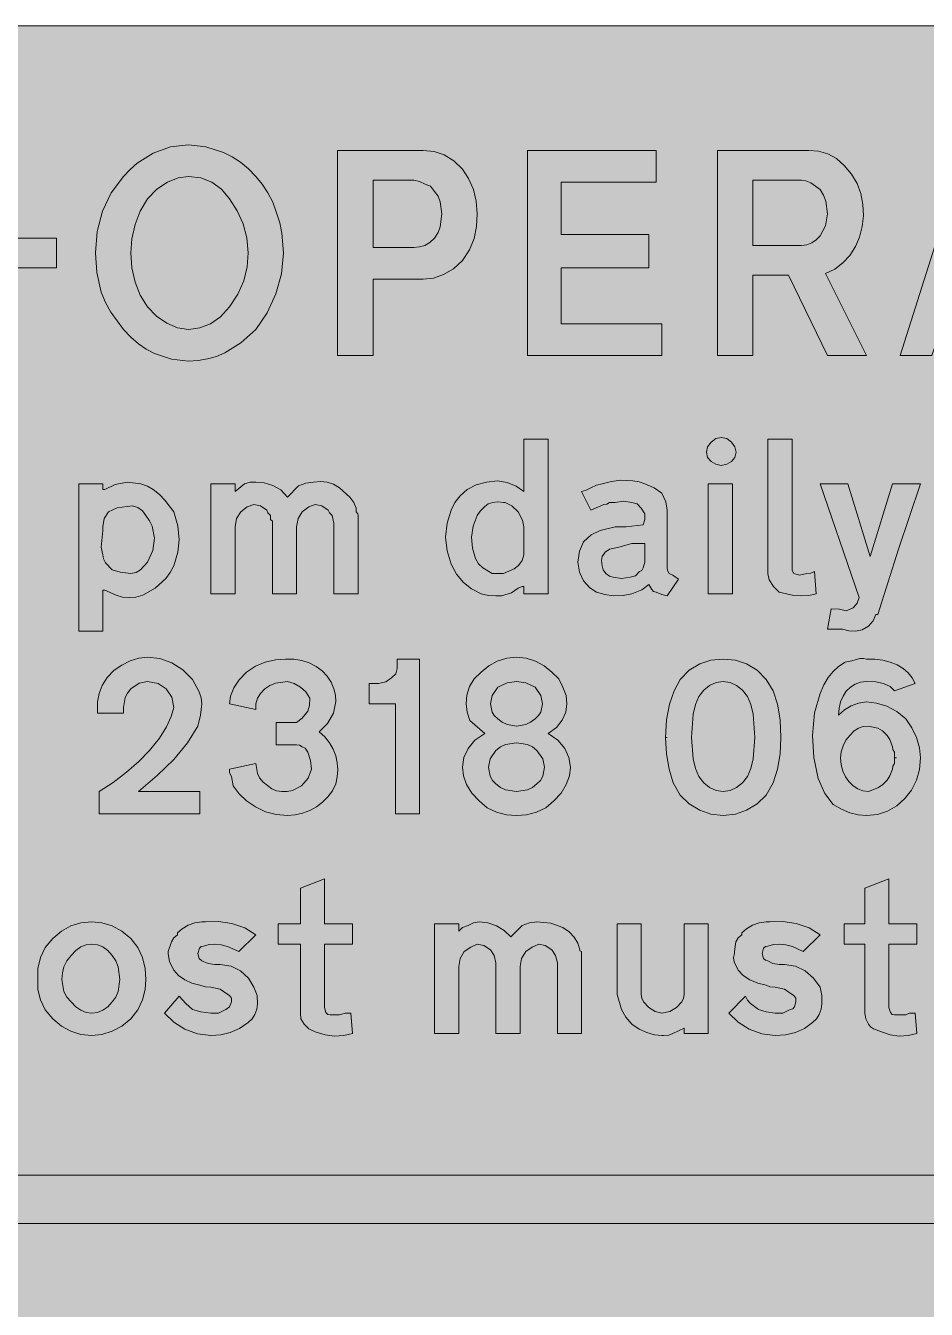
# Model space of a CAD drawing. Header units: metres. Extents: x 10 to 559, y 12 to 260.
# Drawn here: x 368.4 to 455.4, y 136.1 to 260.1 of the extents above; entities that cross this region are included whole.
import ezdxf

# ---------------------------------------------------------------- set-up
doc = ezdxf.new("R2010")
doc.units = ezdxf.units.M
for name, color, linetype, true_color in [('FILL_FIREBRICK_C36B00', 7, 'Continuous', 0xc36b00), ('FILL_WHITE_FFFFFF', 7, 'Continuous', 0xffffff), ('STROKE_WHITE_FFFFFF', 7, 'Continuous', 0xffffff)]:
    doc.layers.add(name, color=color, linetype=linetype, true_color=true_color)

msp = doc.modelspace()

# ---------------------------------------------------------------- hatches: boundary and pattern name
at = {"layer": 'FILL_FIREBRICK_C36B00', "true_color": 0xc36b00}
h = msp.add_hatch(color=7, dxfattribs=at)
h.dxf.hatch_style = 1
h.paths.add_polyline_path([(553.76, 259.97), (555.08, 259.58), (556.32, 258.96), (557.46, 258.12), (558.3, 256.98), (558.92, 255.74), (559.31, 254.42), (559.44, 253.08), (559.44, 19.26), (559.31, 17.91), (558.9, 16.56), (558.25, 15.32), (557.46, 14.22), (556.29, 13.28), (555.01, 12.6), (553.69, 12.2), (552.42, 12.06), (17.28, 12.06), (16.04, 12.2), (14.78, 12.6), (13.56, 13.28), (12.42, 14.22), (11.48, 15.36), (10.8, 16.61), (10.4, 17.92), (10.26, 19.26), (10.26, 253.08), (10.4, 254.34), (10.8, 255.6), (11.48, 256.93), (12.42, 258.12), (13.52, 259.04), (14.12, 259.36), (14.76, 259.56), (16.09, 259.97), (17.28, 260.1), (552.42, 260.1), (553.76, 259.97)])
at = {"layer": 'FILL_WHITE_FFFFFF', "true_color": 0xffffff}
h = msp.add_hatch(color=7, dxfattribs=at)
h.dxf.hatch_style = 1
h.paths.add_polyline_path([(387.49, 247.86), (388.33, 247.44), (389.13, 246.91), (389.89, 246.27), (390.6, 245.52), (391.24, 244.78), (391.79, 243.95), (392.25, 243.04), (392.58, 242.1), (392.92, 241.05), (393.14, 240.05), (393.3, 238.14), (393.11, 236.13), (392.56, 234.18), (391.71, 232.37), (390.6, 230.76), (389.18, 229.45), (387.63, 228.49), (386.8, 228.15), (385.94, 227.9), (385.05, 227.75), (384.12, 227.7), (382.48, 227.87), (380.83, 228.42), (380.03, 228.84), (379.26, 229.37), (378.52, 230.01), (377.82, 230.76), (376.6, 232.43), (376.1, 233.34), (375.66, 234.36), (375.25, 236.25), (375.12, 238.14), (375.29, 240.23), (375.79, 242.17), (376.64, 243.94), (377.82, 245.52), (378.46, 246.22), (379.16, 246.83), (380.7, 247.79), (382.38, 248.38), (384.12, 248.58), (385.79, 248.41), (387.49, 247.86)])
h.paths.add_polyline_path([(382.07, 244.98), (381.06, 244.31), (380.16, 243.36), (379.45, 242.19), (378.94, 240.89), (378.64, 239.51), (378.54, 238.14), (378.64, 236.69), (378.94, 235.33), (379.45, 234.06), (380.16, 232.92), (381.03, 232.05), (382, 231.37), (383.05, 230.92), (384.12, 230.76), (385.19, 230.9), (386.23, 231.3), (387.21, 231.98), (388.08, 232.92), (388.89, 234.17), (389.45, 235.46), (389.78, 236.79), (389.88, 238.14), (389.75, 239.59), (389.38, 240.95), (388.82, 242.22), (388.08, 243.36), (387.31, 244.31), (386.37, 244.98), (385.3, 245.39), (384.12, 245.52), (383.12, 245.39), (382.07, 244.98)], flags=16)
h = msp.add_hatch(color=7, dxfattribs=at)
h.dxf.hatch_style = 1
h.paths.add_polyline_path([(408.83, 247.61), (409.74, 247.05), (410.58, 246.24), (411.18, 245.34), (411.64, 244.28), (411.92, 243.13), (412.02, 241.92), (411.95, 240.71), (411.71, 239.54), (411.26, 238.43), (410.58, 237.42), (409.71, 236.61), (408.76, 236.05), (407.77, 235.72), (406.8, 235.62), (401.94, 235.62), (401.94, 228.24), (398.52, 228.24), (398.52, 248.04), (406.8, 248.04), (407.85, 247.94), (408.83, 247.61)])
h.paths.add_polyline_path([(405.9, 238.68), (406.44, 238.72), (406.96, 238.86), (407.44, 239.14), (407.88, 239.58), (408.22, 240.12), (408.44, 240.68), (408.6, 241.92), (408.44, 243.07), (408.22, 243.62), (407.88, 244.08), (407.5, 244.58), (406.98, 244.8), (406.44, 245.05), (405.9, 245.16), (401.94, 245.16), (401.94, 238.68), (405.9, 238.68)], flags=16)
h = msp.add_hatch(color=7, dxfattribs=at)
h.dxf.hatch_style = 1
h.paths.add_polyline_path([(416.88, 248.04), (429.3, 248.04), (429.3, 244.98), (420.12, 244.98), (420.12, 239.94), (428.58, 239.94), (428.58, 236.7), (420.12, 236.7), (420.12, 231.3), (429.84, 231.3), (429.84, 228.24), (416.88, 228.24), (416.88, 248.04)])
h = msp.add_hatch(color=7, dxfattribs=at)
h.dxf.hatch_style = 1
h.paths.add_polyline_path([(444.06, 248.04), (445, 247.97), (445.9, 247.73), (446.74, 247.28), (447.48, 246.6), (448.19, 245.76), (448.72, 244.85), (449.07, 243.87), (449.28, 242.82), (449.33, 241.74), (449.22, 240.69), (448.96, 239.68), (448.56, 238.75), (448.02, 237.9), (447.36, 237.18), (446.57, 236.59), (445.68, 236.16), (449.64, 228.24), (445.86, 228.24), (442.08, 235.98), (438.66, 235.98), (438.66, 228.24), (435.24, 228.24), (435.24, 248.04), (444.06, 248.04)])
h.paths.add_polyline_path([(443.86, 238.93), (444.34, 239.11), (444.77, 239.4), (445.14, 239.78), (445.67, 240.76), (445.86, 241.92), (445.7, 243.16), (445.48, 243.72), (445.14, 244.26), (444.24, 244.91), (443.77, 245.1), (443.34, 245.16), (438.66, 245.16), (438.66, 238.86), (443.34, 238.86), (443.86, 238.93)], flags=16)
h = msp.add_hatch(color=7, dxfattribs=at)
h.dxf.hatch_style = 1
h.paths.add_polyline_path([(469.98, 228.24), (466.74, 228.24), (465.66, 231.84), (457.2, 231.84), (455.94, 228.24), (452.88, 228.24), (459.18, 248.04), (463.5, 248.04), (469.98, 228.24)])
h.paths.add_polyline_path([(458.1, 234.54), (464.58, 234.54), (461.34, 244.62), (458.1, 234.54)], flags=16)
h = msp.add_hatch(color=7, dxfattribs=at)
h.dxf.hatch_style = 1
h.paths.add_polyline_path([(371.34, 239.58), (371.34, 236.7), (365.04, 236.7), (365.04, 239.58), (371.34, 239.58)])
h = msp.add_hatch(color=7, dxfattribs=at)
h.dxf.hatch_style = 1
h.paths.add_polyline_path([(414.36, 205.02), (413.82, 205.02), (413.1, 205.04), (412.38, 205.2), (411.47, 205.68), (410.67, 206.3), (410, 207.1), (409.5, 208.08), (409.1, 209.35), (408.96, 210.69), (409.1, 212.03), (409.5, 213.3), (409.86, 214.02), (410.36, 214.68), (411.05, 215.28), (411.91, 215.74), (412.92, 216), (413.96, 216.11), (414.92, 215.96), (415.78, 215.6), (416.52, 215.1), (416.52, 220.14), (418.86, 220.14), (418.86, 205.2), (416.52, 205.2), (416.52, 205.74), (416.52, 205.92), (416.34, 205.92), (415.98, 205.74), (415.31, 205.31), (414.36, 205.02)])
h.paths.add_polyline_path([(416.01, 207.96), (416.34, 208.44), (416.5, 208.98), (416.52, 209.52), (416.52, 211.68), (416.39, 212.33), (415.98, 213.12), (415.35, 213.71), (414.72, 214.02), (414.54, 214.02), (414.01, 214.09), (413.51, 214.04), (413.07, 213.89), (412.74, 213.66), (412.31, 213.21), (412.02, 212.76), (411.61, 211.76), (411.46, 210.69), (411.54, 209.62), (411.84, 208.62), (412.13, 208.1), (412.56, 207.72), (413.46, 207.18), (414.54, 207.18), (415.58, 207.61), (416.01, 207.96)], flags=16)
h = msp.add_hatch(color=7, dxfattribs=at)
h.dxf.hatch_style = 1
h.paths.add_polyline_path([(436.92, 218.38), (436.59, 217.98), (436.13, 217.72), (435.6, 217.62), (435.07, 217.72), (434.61, 217.98), (434.28, 218.38), (434.16, 218.88), (434.28, 219.41), (434.61, 219.87), (435.07, 220.2), (435.6, 220.32), (436.13, 220.2), (436.59, 219.87), (436.92, 219.41), (437.04, 218.88), (436.92, 218.38)])
h = msp.add_hatch(color=7, dxfattribs=at)
h.dxf.hatch_style = 1
h.paths.add_polyline_path([(440.1, 220.14), (442.44, 220.14), (442.44, 207.72), (442.46, 207.45), (442.62, 207.18), (443.16, 207), (443.88, 207.18), (444.24, 207.2), (444.6, 207.36), (444.78, 205.2), (444.06, 205.04), (443.34, 205.02), (442.62, 205.04), (441.9, 205.2), (441.2, 205.36), (440.64, 205.92), (440.23, 206.55), (440.1, 207.18), (440.1, 220.14)])
h = msp.add_hatch(color=7, dxfattribs=at)
h.dxf.hatch_style = 1
h.paths.add_polyline_path([(379.51, 215.84), (380.13, 215.62), (380.7, 215.28), (381.31, 214.82), (381.82, 214.27), (382.68, 213.12), (383.08, 211.77), (383.22, 210.42), (383.08, 209.23), (382.68, 207.9), (382.35, 207.26), (381.91, 206.69), (380.88, 205.74), (379.69, 205.09), (379.03, 204.9), (378.36, 204.84), (377.72, 204.9), (377.12, 205.07), (376.02, 205.56), (375.91, 205.56), (375.84, 205.56), (375.84, 205.38), (375.84, 201.6), (373.5, 201.6), (373.5, 215.82), (375.84, 215.82), (375.84, 215.28), (376.02, 215.28), (377.03, 215.78), (378.18, 216), (379.51, 215.84)])
h.paths.add_polyline_path([(375.84, 211.68), (375.84, 211.32), (375.66, 209.7), (375.84, 208.98), (375.9, 208.58), (376.09, 208.19), (376.74, 207.54), (377.5, 207.29), (378.54, 207.18), (379.05, 207.27), (379.48, 207.52), (380.16, 208.26), (380.66, 209.39), (380.81, 210.58), (380.59, 211.73), (380.33, 212.26), (379.98, 212.76), (379.65, 213.23), (379.21, 213.55), (378.71, 213.7), (378.18, 213.66), (377.21, 213.53), (376.38, 213.12), (375.97, 212.47), (375.84, 211.68)], flags=16)
h = msp.add_hatch(color=7, dxfattribs=at)
h.dxf.hatch_style = 1
h.paths.add_polyline_path([(392.04, 212.76), (391.79, 213.03), (391.68, 213.3), (391.05, 213.71), (390.42, 213.84), (389.79, 213.62), (389.16, 213.12), (388.75, 212.47), (388.62, 211.68), (388.62, 205.2), (386.28, 205.2), (386.28, 215.82), (388.62, 215.82), (388.62, 215.1), (389.52, 215.82), (390.06, 215.98), (390.6, 216), (391.43, 215.93), (392.26, 215.69), (393.03, 215.24), (393.66, 214.56), (394.74, 215.64), (395.46, 215.89), (396.18, 216), (396.85, 216.07), (397.51, 216), (398.13, 215.8), (398.7, 215.46), (399.71, 214.54), (400.09, 214.02), (400.32, 213.48), (400.32, 213.12), (400.48, 212.94), (400.5, 212.76), (400.5, 205.2), (398.16, 205.2), (398.16, 212.04), (397.98, 212.76), (397.73, 213.03), (397.62, 213.3), (396.99, 213.71), (396.36, 213.84), (395.73, 213.62), (395.1, 213.12), (394.69, 212.47), (394.56, 211.68), (394.56, 205.2), (392.22, 205.2), (392.22, 212.22), (392.04, 212.4), (392.04, 212.76)])
h = msp.add_hatch(color=7, dxfattribs=at)
h.dxf.hatch_style = 1
h.paths.add_polyline_path([(422.55, 215.21), (423, 215.46), (423.54, 215.71), (424.08, 215.82), (424.98, 216.07), (425.88, 216.18), (427.05, 216.14), (427.65, 216.03), (428.22, 215.82), (429.1, 215.44), (429.84, 214.92), (430.25, 214.11), (430.38, 213.3), (430.38, 211.14), (430.38, 207.72), (430.4, 207.45), (430.56, 207.18), (430.92, 207), (431.46, 206.64), (430.38, 205.02), (429.84, 205.13), (429.3, 205.38), (429.06, 205.44), (428.87, 205.61), (428.58, 206.1), (427.91, 205.58), (426.96, 205.2), (426.13, 205.04), (425.16, 205.02), (424.35, 205.13), (423.54, 205.38), (422.91, 205.79), (422.28, 206.46), (421.88, 207.29), (421.74, 208.26), (421.88, 209.32), (422.28, 210.24), (423.02, 210.92), (423.9, 211.32), (425.34, 211.68), (426.42, 211.68), (428.04, 211.86), (428.22, 212.4), (428.22, 212.94), (427.86, 213.48), (427.48, 213.89), (426.96, 214.02), (426.15, 214.16), (425.34, 214.02), (424.8, 214.02), (424.53, 213.86), (424.26, 213.84), (423, 213.3), (422.1, 215.1), (422.55, 215.21)])
h.paths.add_polyline_path([(426.78, 206.82), (427.3, 206.96), (427.68, 207.36), (427.93, 207.47), (428.04, 207.72), (428.22, 208.26), (428.22, 210.06), (426.96, 210.06), (425.7, 209.7), (424.8, 209.52), (424.37, 209.23), (424.08, 208.8), (424.01, 208.42), (424.08, 207.9), (424.19, 207.54), (424.44, 207.18), (424.8, 206.93), (425.16, 206.82), (425.97, 206.69), (426.78, 206.82)], flags=16)
h = msp.add_hatch(color=7, dxfattribs=at)
h.dxf.hatch_style = 1
h.paths.add_polyline_path([(436.68, 215.82), (436.68, 205.2), (434.34, 205.2), (434.34, 215.82), (436.68, 215.82)])
h = msp.add_hatch(color=7, dxfattribs=at)
h.dxf.hatch_style = 1
h.paths.add_polyline_path([(448.92, 204.84), (445.14, 215.82), (447.84, 215.82), (450, 208.8), (452.16, 215.82), (454.86, 215.82), (452.72, 209.52), (450.72, 203.22), (450.54, 203.22), (450.28, 202.59), (449.82, 202.07), (449.22, 201.73), (448.56, 201.6), (447.93, 201.62), (447.3, 201.78), (445.86, 201.78), (446.22, 203.76), (447.01, 203.74), (447.66, 203.58), (448.33, 203.87), (448.74, 204.3), (448.92, 204.84)])
h = msp.add_hatch(color=7, dxfattribs=at)
h.dxf.hatch_style = 1
h.paths.add_polyline_path([(375.3, 193.68), (375.3, 194.76), (375.48, 195.57), (375.77, 196.36), (376.24, 197.11), (376.92, 197.82), (377.65, 198.32), (378.47, 198.72), (379.32, 198.98), (380.16, 199.08), (381.33, 198.95), (382.5, 198.54), (383.56, 197.87), (384.48, 196.92), (385.13, 195.75), (385.32, 195.15), (385.38, 194.58), (385.27, 193.5), (385.02, 192.42), (384.02, 190.8), (382.68, 189.2), (381.07, 187.64), (379.26, 186.12), (385.2, 186.12), (385.2, 183.96), (375.48, 183.96), (375.48, 186.12), (376.82, 186.99), (378.11, 187.97), (379.3, 189.01), (380.34, 190.08), (381.29, 191.26), (381.98, 192.35), (382.44, 193.35), (382.68, 194.22), (382.49, 195.22), (381.96, 196.02), (381.16, 196.55), (380.16, 196.74), (379.35, 196.58), (378.54, 196.02), (378.2, 195.61), (377.98, 195.19), (377.82, 194.22), (377.82, 193.68), (375.3, 193.68)])
h = msp.add_hatch(color=7, dxfattribs=at)
h.dxf.hatch_style = 1
h.paths.add_polyline_path([(395.64, 189.9), (395.37, 190.31), (395.1, 190.44), (394.83, 190.6), (394.56, 190.62), (392.58, 190.62), (392.58, 192.78), (394.2, 192.78), (394.38, 192.78), (394.56, 192.78), (395.1, 193.19), (395.64, 193.86), (395.8, 194.42), (395.82, 195.12), (395.46, 195.73), (394.94, 196.2), (394.33, 196.54), (393.66, 196.74), (392.51, 196.58), (391.96, 196.36), (391.5, 196.02), (391.07, 195.57), (390.78, 195.12), (390.62, 194.58), (390.6, 194.04), (388.08, 194.58), (388.18, 195.31), (388.48, 196.11), (388.99, 196.91), (389.7, 197.64), (390.57, 198.22), (391.52, 198.61), (392.51, 198.83), (393.48, 198.9), (394.28, 198.9), (395.05, 198.78), (395.77, 198.54), (396.43, 198.2), (397.01, 197.77), (397.5, 197.25), (397.89, 196.67), (398.16, 196.02), (398.3, 195.41), (398.34, 194.82), (398.11, 193.68), (397.55, 192.68), (396.72, 191.88), (397.28, 191.38), (397.73, 190.81), (398.09, 190.21), (398.34, 189.56), (398.49, 188.89), (398.54, 188.21), (398.49, 187.52), (398.34, 186.84), (398.01, 186.19), (397.58, 185.6), (397.06, 185.08), (396.47, 184.64), (395.82, 184.27), (395.13, 184.01), (394.4, 183.84), (393.66, 183.78), (392.59, 183.88), (391.54, 184.16), (390.57, 184.62), (389.7, 185.22), (389, 185.87), (388.44, 186.66), (388.26, 187.56), (388.08, 187.92), (388.08, 188.1), (388.08, 188.21), (388.08, 188.28), (390.6, 188.82), (390.76, 187.85), (390.98, 187.43), (391.32, 187.02), (392.15, 186.37), (392.61, 186.18), (393.12, 186.12), (393.65, 186.11), (394.15, 186.2), (395.03, 186.66), (395.68, 187.39), (396, 188.28), (395.89, 189.09), (395.64, 189.9)])
h = msp.add_hatch(color=7, dxfattribs=at)
h.dxf.hatch_style = 1
h.paths.add_polyline_path([(404.1, 183.96), (404.1, 194.58), (401.58, 194.58), (401.58, 196.56), (402.48, 196.56), (403.18, 196.7), (403.74, 197.1), (404.15, 197.48), (404.28, 198), (404.28, 198.9), (406.44, 198.9), (406.44, 183.96), (404.1, 183.96)])
h = msp.add_hatch(color=7, dxfattribs=at)
h.dxf.hatch_style = 1
h.paths.add_polyline_path([(420.88, 189.4), (421.02, 188.46), (420.92, 187.62), (420.61, 186.77), (420.11, 185.95), (419.4, 185.22), (418.63, 184.54), (417.73, 184.1), (416.77, 183.85), (415.8, 183.78), (414.83, 183.85), (413.86, 184.1), (412.96, 184.54), (412.2, 185.22), (411.49, 185.95), (410.98, 186.77), (410.68, 187.62), (410.58, 188.46), (410.71, 189.4), (411.12, 190.28), (411.79, 191.07), (412.74, 191.7), (411.3, 192.96), (411.05, 193.77), (410.94, 194.58), (411.01, 195.41), (411.25, 196.25), (411.7, 197.01), (412.38, 197.64), (413.12, 198.24), (413.95, 198.7), (414.86, 198.98), (415.8, 199.08), (416.74, 198.98), (417.64, 198.7), (418.48, 198.24), (419.22, 197.64), (419.89, 196.99), (420.3, 196.2), (420.61, 195.39), (420.66, 194.58), (420.56, 193.78), (420.23, 193.01), (419.67, 192.3), (418.86, 191.7), (419.8, 191.07), (420.48, 190.28), (420.88, 189.4)])
h.paths.add_polyline_path([(413.82, 190.08), (413.26, 189.27), (413.1, 188.46), (413.26, 187.58), (413.48, 187.17), (413.82, 186.84), (414.26, 186.5), (414.74, 186.28), (415.8, 186.12), (416.86, 186.28), (417.34, 186.5), (417.78, 186.84), (418.12, 187.17), (418.34, 187.58), (418.5, 188.46), (418.34, 189.27), (417.78, 190.08), (417.34, 190.42), (416.86, 190.64), (415.8, 190.8), (414.74, 190.64), (414.26, 190.42), (413.82, 190.08)], flags=16)
h.paths.add_polyline_path([(417.17, 192.8), (417.6, 193.14), (417.94, 193.44), (418.16, 193.79), (418.32, 194.58), (418.16, 195.39), (417.6, 196.2), (416.7, 196.61), (415.8, 196.74), (414.9, 196.61), (414, 196.2), (413.44, 195.39), (413.28, 194.58), (413.44, 193.79), (413.66, 193.44), (414, 193.14), (414.43, 192.8), (414.9, 192.58), (415.8, 192.42), (416.7, 192.58), (417.17, 192.8)], flags=16)
h = msp.add_hatch(color=7, dxfattribs=at)
h.dxf.hatch_style = 1
h.paths.add_polyline_path([(430.58, 194.54), (431.04, 195.85), (431.64, 196.92), (432.51, 197.84), (433.51, 198.45), (434.6, 198.79), (435.78, 198.9), (436.96, 198.79), (438.05, 198.45), (439.05, 197.84), (439.92, 196.92), (440.6, 195.85), (441.04, 194.54), (441.29, 193.02), (441.36, 191.34), (441.29, 189.76), (441.04, 188.28), (440.6, 186.94), (439.92, 185.76), (439.05, 184.92), (438.05, 184.3), (436.96, 183.91), (435.78, 183.78), (434.6, 183.91), (433.51, 184.3), (432.51, 184.92), (431.64, 185.76), (430.96, 186.95), (430.56, 188.28), (430.31, 189.74), (430.2, 191.34), (430.3, 193.02), (430.58, 194.54)])
h.paths.add_polyline_path([(437.08, 186.5), (437.65, 186.96), (438.12, 187.56), (438.46, 188.33), (438.68, 189.25), (438.84, 191.34), (438.68, 193.59), (438.46, 194.53), (438.12, 195.3), (437.65, 195.9), (437.08, 196.36), (436.45, 196.64), (435.78, 196.74), (435.11, 196.64), (434.47, 196.36), (433.91, 195.9), (433.44, 195.3), (433.1, 194.53), (432.88, 193.59), (432.72, 191.34), (432.88, 189.25), (433.1, 188.33), (433.44, 187.56), (433.91, 186.96), (434.47, 186.5), (435.11, 186.22), (435.78, 186.12), (436.45, 186.22), (437.08, 186.5)], flags=16)
h = msp.add_hatch(color=7, dxfattribs=at)
h.dxf.hatch_style = 1
h.paths.add_polyline_path([(448.02, 184.05), (447.21, 184.39), (446.4, 184.86), (445.61, 185.92), (444.96, 187.38), (444.55, 189.38), (444.42, 191.52), (444.61, 193.7), (445.14, 195.59), (445.51, 196.4), (445.94, 197.11), (446.42, 197.71), (446.94, 198.18), (447.57, 198.59), (448.2, 198.72), (448.99, 198.95), (449.34, 198.97), (449.64, 198.9), (450.44, 198.91), (451.21, 198.81), (451.93, 198.62), (452.59, 198.34), (453.17, 197.98), (453.66, 197.56), (454.05, 197.08), (454.32, 196.56), (452.34, 195.84), (451.93, 196.27), (451.26, 196.56), (450.52, 196.72), (449.64, 196.74), (449.06, 196.67), (448.53, 196.49), (448.07, 196.19), (447.68, 195.8), (447.37, 195.32), (447.13, 194.77), (446.99, 194.16), (446.94, 193.5), (447.51, 194), (448.15, 194.4), (448.86, 194.66), (449.64, 194.76), (450.61, 194.66), (451.6, 194.36), (452.55, 193.85), (453.42, 193.14), (454.02, 192.27), (454.48, 191.32), (454.76, 190.33), (454.86, 189.36), (454.75, 188.24), (454.45, 187.2), (453.97, 186.25), (453.33, 185.42), (452.56, 184.74), (451.67, 184.22), (450.69, 183.89), (449.64, 183.78), (448.83, 183.85), (448.02, 184.05)])
h.paths.add_polyline_path([(452.34, 189.54), (452.34, 189.72), (452.34, 189.9), (452.18, 190.17), (452.16, 190.44), (451.89, 191.12), (451.62, 191.52), (451.19, 191.96), (450.72, 192.24), (449.82, 192.42), (449.31, 192.38), (448.85, 192.24), (448.43, 191.96), (448.02, 191.52), (447.65, 191.06), (447.37, 190.51), (447.18, 189.93), (447.12, 189.36), (447.18, 188.7), (447.34, 188.09), (447.59, 187.54), (447.93, 187.07), (448.33, 186.67), (448.79, 186.37), (449.29, 186.19), (449.82, 186.12), (450.72, 186.46), (451.19, 186.75), (451.62, 187.2), (451.89, 187.61), (452.16, 188.28), (452.18, 188.55), (452.34, 188.82), (452.34, 189), (452.34, 189.18), (452.34, 189.36), (452.34, 189.54)], flags=16)
h = msp.add_hatch(color=7, dxfattribs=at)
h.dxf.hatch_style = 1
h.paths.add_polyline_path([(397.39, 164.75), (397.56, 164.58), (397.8, 164.52), (398.7, 164.52), (399.24, 164.68), (399.78, 164.7), (399.96, 162.72), (399.12, 162.52), (398.23, 162.47), (397.3, 162.59), (396.36, 162.9), (395.75, 163.19), (395.28, 163.62), (394.96, 164.16), (394.92, 164.7), (394.92, 171.36), (392.76, 171.36), (392.76, 173.34), (394.92, 173.34), (394.92, 176.76), (397.26, 177.66), (397.26, 173.34), (399.96, 173.34), (399.96, 171.36), (397.26, 171.36), (397.26, 165.24), (397.39, 164.75)])
h = msp.add_hatch(color=7, dxfattribs=at)
h.dxf.hatch_style = 1
h.paths.add_polyline_path([(451.94, 164.75), (452.1, 164.58), (452.34, 164.52), (453.42, 164.52), (453.8, 164.68), (454.32, 164.7), (454.5, 162.72), (453.66, 162.52), (452.79, 162.47), (451.92, 162.59), (451.08, 162.9), (450.32, 163.19), (450.02, 163.38), (449.82, 163.62), (449.57, 164.16), (449.46, 164.7), (449.46, 171.36), (447.48, 171.36), (447.48, 173.34), (449.46, 173.34), (449.46, 176.76), (451.8, 177.66), (451.8, 173.34), (454.5, 173.34), (454.5, 171.36), (451.8, 171.36), (451.8, 165.24), (451.94, 164.75)])
h = msp.add_hatch(color=7, dxfattribs=at)
h.dxf.hatch_style = 1
h.paths.add_polyline_path([(369.79, 170.06), (370.27, 171.03), (370.98, 171.9), (371.82, 172.61), (372.73, 173.12), (373.71, 173.42), (374.76, 173.52), (375.73, 173.42), (376.72, 173.12), (377.67, 172.61), (378.54, 171.9), (379.22, 171.03), (379.67, 170.06), (379.91, 169.01), (379.98, 167.94), (379.91, 166.97), (379.67, 165.98), (379.22, 165.03), (378.54, 164.16), (377.67, 163.45), (376.72, 162.95), (375.73, 162.64), (374.76, 162.54), (373.71, 162.64), (372.73, 162.95), (371.82, 163.45), (370.98, 164.16), (370.27, 165.03), (369.79, 165.98), (369.54, 166.97), (369.54, 167.94), (369.54, 169.01), (369.79, 170.06)])
h.paths.add_polyline_path([(373.7, 171.09), (373.22, 170.75), (372.78, 170.28), (372.34, 169.74), (372.06, 169.18), (371.92, 168.58), (371.88, 167.94), (372.06, 166.79), (372.34, 166.24), (372.78, 165.78), (373.22, 165.31), (373.7, 164.97), (374.22, 164.77), (374.76, 164.7), (375.3, 164.77), (375.82, 164.97), (376.3, 165.31), (376.74, 165.78), (377.08, 166.24), (377.3, 166.79), (377.46, 167.94), (377.3, 169.18), (377.08, 169.74), (376.74, 170.28), (376.3, 170.75), (375.82, 171.09), (375.3, 171.29), (374.76, 171.36), (374.22, 171.29), (373.7, 171.09)], flags=16)
h = msp.add_hatch(color=7, dxfattribs=at)
h.dxf.hatch_style = 1
h.paths.add_polyline_path([(386.01, 169.49), (386.64, 169.38), (387.18, 169.38), (388.22, 169.22), (389.14, 168.77), (389.89, 168.09), (390.42, 167.22), (390.74, 166.41), (390.78, 165.6), (390.72, 165.07), (390.53, 164.57), (390.25, 164.13), (389.88, 163.8), (389.04, 163.22), (388.15, 162.83), (387.22, 162.61), (386.28, 162.54), (384.97, 162.7), (383.76, 163.15), (382.69, 163.83), (381.78, 164.7), (383.22, 166.32), (383.85, 165.62), (384.48, 165.06), (385.31, 164.81), (386.28, 164.7), (387, 164.7), (387.72, 165.06), (388.06, 165.29), (388.26, 165.78), (388.26, 166.14), (388.08, 166.39), (387.9, 166.5), (387.16, 167), (386.28, 167.22), (385.74, 167.24), (385.2, 167.4), (384.43, 167.6), (383.74, 167.92), (383.15, 168.34), (382.68, 168.84), (382.28, 169.65), (382.14, 170.46), (382.14, 170.64), (382.46, 171.59), (382.7, 171.96), (383.04, 172.26), (383.04, 172.44), (383.51, 172.84), (384.08, 173.18), (384.71, 173.43), (385.38, 173.52), (385.74, 173.52), (387.01, 173.55), (388.31, 173.36), (389.54, 172.94), (390.6, 172.26), (388.98, 170.64), (387.88, 171.14), (387.28, 171.3), (386.64, 171.36), (386.1, 171.34), (385.56, 171.18), (385.32, 171.12), (385.16, 170.96), (385.02, 170.46), (385.13, 169.97), (385.38, 169.74), (386.01, 169.49)])
h = msp.add_hatch(color=7, dxfattribs=at)
h.dxf.hatch_style = 1
h.paths.add_polyline_path([(410.22, 172.62), (410.6, 172.96), (411.12, 173.16), (411.66, 173.41), (412.2, 173.52), (413.03, 173.42), (413.86, 173.14), (414.63, 172.68), (415.26, 172.08), (416.34, 173.16), (417.06, 173.41), (417.78, 173.52), (419.11, 173.39), (420.3, 172.98), (420.91, 172.54), (421.38, 172.04), (421.72, 171.46), (421.92, 170.82), (421.94, 170.73), (422.1, 170.64), (422.1, 170.28), (422.1, 162.72), (419.76, 162.72), (419.76, 169.56), (419.58, 170.28), (419.22, 170.82), (418.59, 171.23), (417.96, 171.36), (417.33, 171.07), (416.7, 170.64), (416.29, 169.99), (416.16, 169.2), (416.16, 162.72), (413.82, 162.72), (413.82, 169.56), (413.64, 170.28), (413.28, 170.82), (412.65, 171.23), (412.02, 171.36), (411.39, 171.07), (410.76, 170.64), (410.35, 169.99), (410.22, 169.2), (410.22, 162.72), (407.88, 162.72), (407.88, 173.34), (410.22, 173.34), (410.22, 172.62)])
h = msp.add_hatch(color=7, dxfattribs=at)
h.dxf.hatch_style = 1
h.paths.add_polyline_path([(429.14, 162.61), (428.4, 162.81), (427.66, 163.15), (426.96, 163.62), (426.38, 164.32), (425.97, 165.06), (425.52, 166.5), (425.52, 173.34), (427.86, 173.34), (427.86, 166.5), (427.92, 166.13), (428.08, 165.8), (428.58, 165.24), (429.21, 164.84), (429.84, 164.7), (430.63, 164.84), (431.28, 165.24), (431.77, 165.8), (431.94, 166.13), (432, 166.5), (432, 173.34), (434.34, 173.34), (434.34, 162.72), (432, 162.72), (432, 163.26), (430.92, 162.72), (430.54, 162.56), (430.02, 162.54), (429.84, 162.54), (429.14, 162.61)])
h = msp.add_hatch(color=7, dxfattribs=at)
h.dxf.hatch_style = 1
h.paths.add_polyline_path([(440.57, 169.49), (441.18, 169.38), (441.72, 169.38), (442.76, 169.22), (443.7, 168.77), (444.5, 168.09), (445.14, 167.22), (445.3, 166.41), (445.32, 165.6), (445.26, 165.07), (445.07, 164.57), (444.79, 164.13), (444.42, 163.8), (443.65, 163.22), (442.76, 162.83), (441.79, 162.61), (440.82, 162.54), (439.51, 162.7), (438.3, 163.15), (437.23, 163.83), (436.32, 164.7), (437.94, 166.32), (438.14, 165.95), (438.43, 165.62), (439.2, 165.06), (439.94, 164.81), (440.82, 164.7), (441.54, 164.7), (442.26, 165.06), (442.5, 165.12), (442.66, 165.29), (442.8, 165.78), (442.8, 166.14), (442.62, 166.39), (442.44, 166.5), (441.7, 167), (440.82, 167.22), (440.3, 167.24), (439.92, 167.4), (439.12, 167.6), (438.37, 167.92), (437.72, 168.34), (437.22, 168.84), (436.84, 169.65), (436.79, 170.06), (436.86, 170.46), (436.86, 170.64), (437.02, 171.59), (437.24, 171.96), (437.58, 172.26), (437.58, 172.44), (438.05, 172.84), (438.61, 173.18), (439.25, 173.43), (439.92, 173.52), (440.28, 173.52), (441.55, 173.55), (442.84, 173.36), (444.08, 172.94), (445.14, 172.26), (443.52, 170.64), (442.48, 171.14), (441.85, 171.3), (441.18, 171.36), (440.64, 171.34), (440.1, 171.18), (439.86, 171.12), (439.69, 170.96), (439.56, 170.46), (439.69, 169.97), (439.86, 169.8), (440.1, 169.74), (440.57, 169.49)])
h = msp.add_hatch(color=7, dxfattribs=at)
h.dxf.hatch_style = 1
h.paths.add_polyline_path([(63.36, 144.36), (63.36, 149.04), (496.8, 149.04), (492.12, 153.9), (499.32, 153.9), (506.34, 146.7), (499.32, 139.68), (492.12, 139.68), (496.8, 144.36), (63.36, 144.36)])

# ---------------------------------------------------------------- linework, layer by layer
at = {"layer": 'FILL_FIREBRICK_C36B00', "lineweight": 0, "true_color": 0xc36b00}
msp.add_lwpolyline([(17.28, 260.1), (552.42, 260.1), (553.76, 259.97), (555.08, 259.58), (556.32, 258.96), (557.46, 258.12), (558.3, 256.98), (558.92, 255.74), (559.31, 254.42), (559.44, 253.08), (559.44, 19.26), (559.31, 17.91), (558.9, 16.56), (558.25, 15.32), (557.46, 14.22), (556.29, 13.28), (555.01, 12.6), (553.69, 12.2), (552.42, 12.06), (17.28, 12.06)], dxfattribs=at)
at = {"layer": 'FILL_WHITE_FFFFFF', "lineweight": 0, "true_color": 0xffffff}
for points in [[(387.49, 247.86), (388.33, 247.44), (389.13, 246.91), (389.89, 246.27), (390.6, 245.52), (391.24, 244.78), (391.79, 243.95), (392.25, 243.04), (392.58, 242.1), (392.92, 241.05), (393.14, 240.05), (393.3, 238.14), (393.11, 236.13), (392.56, 234.18), (391.71, 232.37), (390.6, 230.76), (389.18, 229.45), (387.63, 228.49), (386.8, 228.15), (385.94, 227.9), (385.05, 227.75), (384.12, 227.7), (382.48, 227.87), (380.83, 228.42), (380.03, 228.84), (379.26, 229.37), (378.52, 230.01), (377.82, 230.76), (376.6, 232.43), (376.1, 233.34), (375.66, 234.36), (375.25, 236.25), (375.12, 238.14), (375.29, 240.23), (375.79, 242.17), (376.64, 243.94), (377.82, 245.52), (378.46, 246.22), (379.16, 246.83), (380.7, 247.79), (382.38, 248.38), (384.12, 248.58), (385.79, 248.41)], [(408.83, 247.61), (409.74, 247.05), (410.58, 246.24), (411.18, 245.34), (411.64, 244.28), (411.92, 243.13), (412.02, 241.92), (411.95, 240.71), (411.71, 239.54), (411.26, 238.43), (410.58, 237.42), (409.71, 236.61), (408.76, 236.05), (407.77, 235.72), (406.8, 235.62), (401.94, 235.62), (401.94, 228.24), (398.52, 228.24), (398.52, 248.04), (406.8, 248.04), (407.85, 247.94)], [(416.88, 248.04), (429.3, 248.04), (429.3, 244.98), (420.12, 244.98), (420.12, 239.94), (428.58, 239.94), (428.58, 236.7), (420.12, 236.7), (420.12, 231.3), (429.84, 231.3), (429.84, 228.24), (416.88, 228.24)], [(444.06, 248.04), (445, 247.97), (445.9, 247.73), (446.74, 247.28), (447.48, 246.6), (448.19, 245.76), (448.72, 244.85), (449.07, 243.87), (449.28, 242.82), (449.33, 241.74), (449.22, 240.69), (448.96, 239.68), (448.56, 238.75), (448.02, 237.9), (447.36, 237.18), (446.57, 236.59), (445.68, 236.16), (449.64, 228.24), (445.86, 228.24), (442.08, 235.98), (438.66, 235.98), (438.66, 228.24), (435.24, 228.24), (435.24, 248.04)], [(469.98, 228.24), (466.74, 228.24), (465.66, 231.84), (457.2, 231.84), (455.94, 228.24), (452.88, 228.24), (459.18, 248.04), (463.5, 248.04)], [(382.07, 244.98), (381.06, 244.31), (380.16, 243.36), (379.45, 242.19), (378.94, 240.89), (378.64, 239.51), (378.54, 238.14), (378.64, 236.69), (378.94, 235.33), (379.45, 234.06), (380.16, 232.92), (381.03, 232.05), (382, 231.37), (383.05, 230.92), (384.12, 230.76), (385.19, 230.9), (386.23, 231.3), (387.21, 231.98), (388.08, 232.92), (388.89, 234.17), (389.45, 235.46), (389.78, 236.79), (389.88, 238.14), (389.75, 239.59), (389.38, 240.95), (388.82, 242.22), (388.08, 243.36), (387.31, 244.31), (386.37, 244.98), (385.3, 245.39), (384.12, 245.52), (383.12, 245.39)], [(405.9, 238.68), (406.44, 238.72), (406.96, 238.86), (407.44, 239.14), (407.88, 239.58), (408.22, 240.12), (408.44, 240.68), (408.6, 241.92), (408.44, 243.07), (408.22, 243.62), (407.88, 244.08), (407.5, 244.58), (406.98, 244.8), (406.44, 245.05), (405.9, 245.16), (401.94, 245.16), (401.94, 238.68)], [(443.86, 238.93), (444.34, 239.11), (444.77, 239.4), (445.14, 239.78), (445.67, 240.76), (445.86, 241.92), (445.7, 243.16), (445.48, 243.72), (445.14, 244.26), (444.24, 244.91), (443.77, 245.1), (443.34, 245.16), (438.66, 245.16), (438.66, 238.86), (443.34, 238.86)], [(371.34, 239.58), (371.34, 236.7), (365.04, 236.7), (365.04, 239.58)], [(414.36, 205.02), (413.82, 205.02), (413.1, 205.04), (412.38, 205.2), (411.47, 205.68), (410.67, 206.3), (410, 207.1), (409.5, 208.08), (409.1, 209.35), (408.96, 210.69), (409.1, 212.03), (409.5, 213.3), (409.86, 214.02), (410.36, 214.68), (411.05, 215.28), (411.91, 215.74), (412.92, 216), (413.96, 216.11), (414.92, 215.96), (415.78, 215.6), (416.52, 215.1), (416.52, 220.14), (418.86, 220.14), (418.86, 205.2), (416.52, 205.2), (416.52, 205.74), (416.52, 205.92), (416.34, 205.92), (415.98, 205.74), (415.31, 205.31)], [(436.92, 218.38), (436.59, 217.98), (436.13, 217.72), (435.6, 217.62), (435.07, 217.72), (434.61, 217.98), (434.28, 218.38), (434.16, 218.88), (434.28, 219.41), (434.61, 219.87), (435.07, 220.2), (435.6, 220.32), (436.13, 220.2), (436.59, 219.87), (436.92, 219.41), (437.04, 218.88)], [(440.1, 220.14), (442.44, 220.14), (442.44, 207.72), (442.46, 207.45), (442.62, 207.18), (443.16, 207), (443.88, 207.18), (444.24, 207.2), (444.6, 207.36), (444.78, 205.2), (444.06, 205.04), (443.34, 205.02), (442.62, 205.04), (441.9, 205.2), (441.2, 205.36), (440.64, 205.92), (440.23, 206.55), (440.1, 207.18)], [(379.51, 215.84), (380.13, 215.62), (380.7, 215.28), (381.31, 214.82), (381.82, 214.27), (382.68, 213.12), (383.08, 211.77), (383.22, 210.42), (383.08, 209.23), (382.68, 207.9), (382.35, 207.26), (381.91, 206.69), (380.88, 205.74), (379.69, 205.09), (379.03, 204.9), (378.36, 204.84), (377.72, 204.9), (377.12, 205.07), (376.02, 205.56), (375.91, 205.56), (375.84, 205.56), (375.84, 205.38), (375.84, 201.6), (373.5, 201.6), (373.5, 215.82), (375.84, 215.82), (375.84, 215.28), (376.02, 215.28), (377.03, 215.78), (378.18, 216)], [(392.04, 212.76), (391.79, 213.03), (391.68, 213.3), (391.05, 213.71), (390.42, 213.84), (389.79, 213.62), (389.16, 213.12), (388.75, 212.47), (388.62, 211.68), (388.62, 205.2), (386.28, 205.2), (386.28, 215.82), (388.62, 215.82), (388.62, 215.1), (389.52, 215.82), (390.06, 215.98), (390.6, 216), (391.43, 215.93), (392.26, 215.69), (393.03, 215.24), (393.66, 214.56), (394.74, 215.64), (395.46, 215.89), (396.18, 216), (396.85, 216.07), (397.51, 216), (398.13, 215.8), (398.7, 215.46), (399.71, 214.54), (400.09, 214.02), (400.32, 213.48), (400.32, 213.12), (400.48, 212.94), (400.5, 212.76), (400.5, 205.2), (398.16, 205.2), (398.16, 212.04), (397.98, 212.76), (397.73, 213.03), (397.62, 213.3), (396.99, 213.71), (396.36, 213.84), (395.73, 213.62), (395.1, 213.12), (394.69, 212.47), (394.56, 211.68), (394.56, 205.2), (392.22, 205.2), (392.22, 212.22), (392.04, 212.4)], [(422.55, 215.21), (423, 215.46), (423.54, 215.71), (424.08, 215.82), (424.98, 216.07), (425.88, 216.18), (427.05, 216.14), (427.65, 216.03), (428.22, 215.82), (429.1, 215.44), (429.84, 214.92), (430.25, 214.11), (430.38, 213.3), (430.38, 211.14), (430.38, 207.72), (430.4, 207.45), (430.56, 207.18), (430.92, 207), (431.46, 206.64), (430.38, 205.02), (429.84, 205.13), (429.3, 205.38), (429.06, 205.44), (428.87, 205.61), (428.58, 206.1), (427.91, 205.58), (426.96, 205.2), (426.13, 205.04), (425.16, 205.02), (424.35, 205.13), (423.54, 205.38), (422.91, 205.79), (422.28, 206.46), (421.88, 207.29), (421.74, 208.26), (421.88, 209.32), (422.28, 210.24), (423.02, 210.92), (423.9, 211.32), (425.34, 211.68), (426.42, 211.68), (428.04, 211.86), (428.22, 212.4), (428.22, 212.94), (427.86, 213.48), (427.48, 213.89), (426.96, 214.02), (426.15, 214.16), (425.34, 214.02), (424.8, 214.02), (424.53, 213.86), (424.26, 213.84), (423, 213.3), (422.1, 215.1)], [(436.68, 215.82), (436.68, 205.2), (434.34, 205.2), (434.34, 215.82)], [(448.92, 204.84), (445.14, 215.82), (447.84, 215.82), (450, 208.8), (452.16, 215.82), (454.86, 215.82), (452.72, 209.52), (450.72, 203.22), (450.54, 203.22), (450.28, 202.59), (449.82, 202.07), (449.22, 201.73), (448.56, 201.6), (447.93, 201.62), (447.3, 201.78), (445.86, 201.78), (446.22, 203.76), (447.01, 203.74), (447.66, 203.58), (448.33, 203.87), (448.74, 204.3)], [(375.84, 211.68), (375.84, 211.32), (375.66, 209.7), (375.84, 208.98), (375.9, 208.58), (376.09, 208.19), (376.74, 207.54), (377.5, 207.29), (378.54, 207.18), (379.05, 207.27), (379.48, 207.52), (380.16, 208.26), (380.66, 209.39), (380.81, 210.58), (380.59, 211.73), (380.33, 212.26), (379.98, 212.76), (379.65, 213.23), (379.21, 213.55), (378.71, 213.7), (378.18, 213.66), (377.21, 213.53), (376.38, 213.12), (375.97, 212.47)], [(416.01, 207.96), (416.34, 208.44), (416.5, 208.98), (416.52, 209.52), (416.52, 211.68), (416.39, 212.33), (415.98, 213.12), (415.35, 213.71), (414.72, 214.02), (414.54, 214.02), (414.01, 214.09), (413.51, 214.04), (413.07, 213.89), (412.74, 213.66), (412.31, 213.21), (412.02, 212.76), (411.61, 211.76), (411.46, 210.69), (411.54, 209.62), (411.84, 208.62), (412.13, 208.1), (412.56, 207.72), (413.46, 207.18), (414.54, 207.18), (415.58, 207.61)], [(426.78, 206.82), (427.3, 206.96), (427.68, 207.36), (427.93, 207.47), (428.04, 207.72), (428.22, 208.26), (428.22, 210.06), (426.96, 210.06), (425.7, 209.7), (424.8, 209.52), (424.37, 209.23), (424.08, 208.8), (424.01, 208.42), (424.08, 207.9), (424.19, 207.54), (424.44, 207.18), (424.8, 206.93), (425.16, 206.82), (425.97, 206.69)], [(375.3, 193.68), (375.3, 194.76), (375.48, 195.57), (375.77, 196.36), (376.24, 197.11), (376.92, 197.82), (377.65, 198.32), (378.47, 198.72), (379.32, 198.98), (380.16, 199.08), (381.33, 198.95), (382.5, 198.54), (383.56, 197.87), (384.48, 196.92), (385.13, 195.75), (385.32, 195.15), (385.38, 194.58), (385.27, 193.5), (385.02, 192.42), (384.02, 190.8), (382.68, 189.2), (381.07, 187.64), (379.26, 186.12), (385.2, 186.12), (385.2, 183.96), (375.48, 183.96), (375.48, 186.12), (376.82, 186.99), (378.11, 187.97), (379.3, 189.01), (380.34, 190.08), (381.29, 191.26), (381.98, 192.35), (382.44, 193.35), (382.68, 194.22), (382.49, 195.22), (381.96, 196.02), (381.16, 196.55), (380.16, 196.74), (379.35, 196.58), (378.54, 196.02), (378.2, 195.61), (377.98, 195.19), (377.82, 194.22), (377.82, 193.68)], [(395.64, 189.9), (395.37, 190.31), (395.1, 190.44), (394.83, 190.6), (394.56, 190.62), (392.58, 190.62), (392.58, 192.78), (394.2, 192.78), (394.38, 192.78), (394.56, 192.78), (395.1, 193.19), (395.64, 193.86), (395.8, 194.42), (395.82, 195.12), (395.46, 195.73), (394.94, 196.2), (394.33, 196.54), (393.66, 196.74), (392.51, 196.58), (391.96, 196.36), (391.5, 196.02), (391.07, 195.57), (390.78, 195.12), (390.62, 194.58), (390.6, 194.04), (388.08, 194.58), (388.18, 195.31), (388.48, 196.11), (388.99, 196.91), (389.7, 197.64), (390.57, 198.22), (391.52, 198.61), (392.51, 198.83), (393.48, 198.9), (394.28, 198.9), (395.05, 198.78), (395.77, 198.54), (396.43, 198.2), (397.01, 197.77), (397.5, 197.25), (397.89, 196.67), (398.16, 196.02), (398.3, 195.41), (398.34, 194.82), (398.11, 193.68), (397.55, 192.68), (396.72, 191.88), (397.28, 191.38), (397.73, 190.81), (398.09, 190.21), (398.34, 189.56), (398.49, 188.89), (398.54, 188.21), (398.49, 187.52), (398.34, 186.84), (398.01, 186.19), (397.58, 185.6), (397.06, 185.08), (396.47, 184.64), (395.82, 184.27), (395.13, 184.01), (394.4, 183.84), (393.66, 183.78), (392.59, 183.88), (391.54, 184.16), (390.57, 184.62), (389.7, 185.22), (389, 185.87), (388.44, 186.66), (388.26, 187.56), (388.08, 187.92), (388.08, 188.1), (388.08, 188.21), (388.08, 188.28), (390.6, 188.82), (390.76, 187.85), (390.98, 187.43), (391.32, 187.02), (392.15, 186.37), (392.61, 186.18), (393.12, 186.12), (393.65, 186.11), (394.15, 186.2), (395.03, 186.66), (395.68, 187.39), (396, 188.28), (395.89, 189.09)], [(404.1, 183.96), (404.1, 194.58), (401.58, 194.58), (401.58, 196.56), (402.48, 196.56), (403.18, 196.7), (403.74, 197.1), (404.15, 197.48), (404.28, 198), (404.28, 198.9), (406.44, 198.9), (406.44, 183.96)], [(420.88, 189.4), (421.02, 188.46), (420.92, 187.62), (420.61, 186.77), (420.11, 185.95), (419.4, 185.22), (418.63, 184.54), (417.73, 184.1), (416.77, 183.85), (415.8, 183.78), (414.83, 183.85), (413.86, 184.1), (412.96, 184.54), (412.2, 185.22), (411.49, 185.95), (410.98, 186.77), (410.68, 187.62), (410.58, 188.46), (410.71, 189.4), (411.12, 190.28), (411.79, 191.07), (412.74, 191.7), (411.3, 192.96), (411.05, 193.77), (410.94, 194.58), (411.01, 195.41), (411.25, 196.25), (411.7, 197.01), (412.38, 197.64), (413.12, 198.24), (413.95, 198.7), (414.86, 198.98), (415.8, 199.08), (416.74, 198.98), (417.64, 198.7), (418.48, 198.24), (419.22, 197.64), (419.89, 196.99), (420.3, 196.2), (420.61, 195.39), (420.66, 194.58), (420.56, 193.78), (420.23, 193.01), (419.67, 192.3), (418.86, 191.7), (419.8, 191.07), (420.48, 190.28)], [(430.58, 194.54), (431.04, 195.85), (431.64, 196.92), (432.51, 197.84), (433.51, 198.45), (434.6, 198.79), (435.78, 198.9), (436.96, 198.79), (438.05, 198.45), (439.05, 197.84), (439.92, 196.92), (440.6, 195.85), (441.04, 194.54), (441.29, 193.02), (441.36, 191.34), (441.29, 189.76), (441.04, 188.28), (440.6, 186.94), (439.92, 185.76), (439.05, 184.92), (438.05, 184.3), (436.96, 183.91), (435.78, 183.78), (434.6, 183.91), (433.51, 184.3), (432.51, 184.92), (431.64, 185.76), (430.96, 186.95), (430.56, 188.28), (430.31, 189.74), (430.2, 191.34), (430.3, 193.02)], [(448.02, 184.05), (447.21, 184.39), (446.4, 184.86), (445.61, 185.92), (444.96, 187.38), (444.55, 189.38), (444.42, 191.52), (444.61, 193.7), (445.14, 195.59), (445.51, 196.4), (445.94, 197.11), (446.42, 197.71), (446.94, 198.18), (447.57, 198.59), (448.2, 198.72), (448.99, 198.95), (449.34, 198.97), (449.64, 198.9), (450.44, 198.91), (451.21, 198.81), (451.93, 198.62), (452.59, 198.34), (453.17, 197.98), (453.66, 197.56), (454.05, 197.08), (454.32, 196.56), (452.34, 195.84), (451.93, 196.27), (451.26, 196.56), (450.52, 196.72), (449.64, 196.74), (449.06, 196.67), (448.53, 196.49), (448.07, 196.19), (447.68, 195.8), (447.37, 195.32), (447.13, 194.77), (446.99, 194.16), (446.94, 193.5), (447.51, 194), (448.15, 194.4), (448.86, 194.66), (449.64, 194.76), (450.61, 194.66), (451.6, 194.36), (452.55, 193.85), (453.42, 193.14), (454.02, 192.27), (454.48, 191.32), (454.76, 190.33), (454.86, 189.36), (454.75, 188.24), (454.45, 187.2), (453.97, 186.25), (453.33, 185.42), (452.56, 184.74), (451.67, 184.22), (450.69, 183.89), (449.64, 183.78), (448.83, 183.85)], [(417.17, 192.8), (417.6, 193.14), (417.94, 193.44), (418.16, 193.79), (418.32, 194.58), (418.16, 195.39), (417.6, 196.2), (416.7, 196.61), (415.8, 196.74), (414.9, 196.61), (414, 196.2), (413.44, 195.39), (413.28, 194.58), (413.44, 193.79), (413.66, 193.44), (414, 193.14), (414.43, 192.8), (414.9, 192.58), (415.8, 192.42), (416.7, 192.58)], [(437.08, 186.5), (437.65, 186.96), (438.12, 187.56), (438.46, 188.33), (438.68, 189.25), (438.84, 191.34), (438.68, 193.59), (438.46, 194.53), (438.12, 195.3), (437.65, 195.9), (437.08, 196.36), (436.45, 196.64), (435.78, 196.74), (435.11, 196.64), (434.47, 196.36), (433.91, 195.9), (433.44, 195.3), (433.1, 194.53), (432.88, 193.59), (432.72, 191.34), (432.88, 189.25), (433.1, 188.33), (433.44, 187.56), (433.91, 186.96), (434.47, 186.5), (435.11, 186.22), (435.78, 186.12), (436.45, 186.22)], [(452.34, 189.54), (452.34, 189.72), (452.34, 189.9), (452.18, 190.17), (452.16, 190.44), (451.89, 191.12), (451.62, 191.52), (451.19, 191.96), (450.72, 192.24), (449.82, 192.42), (449.31, 192.38), (448.85, 192.24), (448.43, 191.96), (448.02, 191.52), (447.65, 191.06), (447.37, 190.51), (447.18, 189.93), (447.12, 189.36), (447.18, 188.7), (447.34, 188.09), (447.59, 187.54), (447.93, 187.07), (448.33, 186.67), (448.79, 186.37), (449.29, 186.19), (449.82, 186.12), (450.72, 186.46), (451.19, 186.75), (451.62, 187.2), (451.89, 187.61), (452.16, 188.28), (452.18, 188.55), (452.34, 188.82), (452.34, 189), (452.34, 189.18), (452.34, 189.36)], [(413.82, 190.08), (413.26, 189.27), (413.1, 188.46), (413.26, 187.58), (413.48, 187.17), (413.82, 186.84), (414.26, 186.5), (414.74, 186.28), (415.8, 186.12), (416.86, 186.28), (417.34, 186.5), (417.78, 186.84), (418.12, 187.17), (418.34, 187.58), (418.5, 188.46), (418.34, 189.27), (417.78, 190.08), (417.34, 190.42), (416.86, 190.64), (415.8, 190.8), (414.74, 190.64), (414.26, 190.42)], [(397.39, 164.75), (397.56, 164.58), (397.8, 164.52), (398.7, 164.52), (399.24, 164.68), (399.78, 164.7), (399.96, 162.72), (399.12, 162.52), (398.23, 162.47), (397.3, 162.59), (396.36, 162.9), (395.75, 163.19), (395.28, 163.62), (394.96, 164.16), (394.92, 164.7), (394.92, 171.36), (392.76, 171.36), (392.76, 173.34), (394.92, 173.34), (394.92, 176.76), (397.26, 177.66), (397.26, 173.34), (399.96, 173.34), (399.96, 171.36), (397.26, 171.36), (397.26, 165.24)], [(451.94, 164.75), (452.1, 164.58), (452.34, 164.52), (453.42, 164.52), (453.8, 164.68), (454.32, 164.7), (454.5, 162.72), (453.66, 162.52), (452.79, 162.47), (451.92, 162.59), (451.08, 162.9), (450.32, 163.19), (450.02, 163.38), (449.82, 163.62), (449.57, 164.16), (449.46, 164.7), (449.46, 171.36), (447.48, 171.36), (447.48, 173.34), (449.46, 173.34), (449.46, 176.76), (451.8, 177.66), (451.8, 173.34), (454.5, 173.34), (454.5, 171.36), (451.8, 171.36), (451.8, 165.24)], [(369.79, 170.06), (370.27, 171.03), (370.98, 171.9), (371.82, 172.61), (372.73, 173.12), (373.71, 173.42), (374.76, 173.52), (375.73, 173.42), (376.72, 173.12), (377.67, 172.61), (378.54, 171.9), (379.22, 171.03), (379.67, 170.06), (379.91, 169.01), (379.98, 167.94), (379.91, 166.97), (379.67, 165.98), (379.22, 165.03), (378.54, 164.16), (377.67, 163.45), (376.72, 162.95), (375.73, 162.64), (374.76, 162.54), (373.71, 162.64), (372.73, 162.95), (371.82, 163.45), (370.98, 164.16), (370.27, 165.03), (369.79, 165.98), (369.54, 166.97), (369.54, 167.94), (369.54, 169.01)], [(386.01, 169.49), (386.64, 169.38), (387.18, 169.38), (388.22, 169.22), (389.14, 168.77), (389.89, 168.09), (390.42, 167.22), (390.74, 166.41), (390.78, 165.6), (390.72, 165.07), (390.53, 164.57), (390.25, 164.13), (389.88, 163.8), (389.04, 163.22), (388.15, 162.83), (387.22, 162.61), (386.28, 162.54), (384.97, 162.7), (383.76, 163.15), (382.69, 163.83), (381.78, 164.7), (383.22, 166.32), (383.85, 165.62), (384.48, 165.06), (385.31, 164.81), (386.28, 164.7), (387, 164.7), (387.72, 165.06), (388.06, 165.29), (388.26, 165.78), (388.26, 166.14), (388.08, 166.39), (387.9, 166.5), (387.16, 167), (386.28, 167.22), (385.74, 167.24), (385.2, 167.4), (384.43, 167.6), (383.74, 167.92), (383.15, 168.34), (382.68, 168.84), (382.28, 169.65), (382.14, 170.46), (382.14, 170.64), (382.46, 171.59), (382.7, 171.96), (383.04, 172.26), (383.04, 172.44), (383.51, 172.84), (384.08, 173.18), (384.71, 173.43), (385.38, 173.52), (385.74, 173.52), (387.01, 173.55), (388.31, 173.36), (389.54, 172.94), (390.6, 172.26), (388.98, 170.64), (387.88, 171.14), (387.28, 171.3), (386.64, 171.36), (386.1, 171.34), (385.56, 171.18), (385.32, 171.12), (385.16, 170.96), (385.02, 170.46), (385.13, 169.97), (385.38, 169.74)], [(410.22, 172.62), (410.6, 172.96), (411.12, 173.16), (411.66, 173.41), (412.2, 173.52), (413.03, 173.42), (413.86, 173.14), (414.63, 172.68), (415.26, 172.08), (416.34, 173.16), (417.06, 173.41), (417.78, 173.52), (419.11, 173.39), (420.3, 172.98), (420.91, 172.54), (421.38, 172.04), (421.72, 171.46), (421.92, 170.82), (421.94, 170.73), (422.1, 170.64), (422.1, 170.28), (422.1, 162.72), (419.76, 162.72), (419.76, 169.56), (419.58, 170.28), (419.22, 170.82), (418.59, 171.23), (417.96, 171.36), (417.33, 171.07), (416.7, 170.64), (416.29, 169.99), (416.16, 169.2), (416.16, 162.72), (413.82, 162.72), (413.82, 169.56), (413.64, 170.28), (413.28, 170.82), (412.65, 171.23), (412.02, 171.36), (411.39, 171.07), (410.76, 170.64), (410.35, 169.99), (410.22, 169.2), (410.22, 162.72), (407.88, 162.72), (407.88, 173.34), (410.22, 173.34)], [(429.14, 162.61), (428.4, 162.81), (427.66, 163.15), (426.96, 163.62), (426.38, 164.32), (425.97, 165.06), (425.52, 166.5), (425.52, 173.34), (427.86, 173.34), (427.86, 166.5), (427.92, 166.13), (428.08, 165.8), (428.58, 165.24), (429.21, 164.84), (429.84, 164.7), (430.63, 164.84), (431.28, 165.24), (431.77, 165.8), (431.94, 166.13), (432, 166.5), (432, 173.34), (434.34, 173.34), (434.34, 162.72), (432, 162.72), (432, 163.26), (430.92, 162.72), (430.54, 162.56), (430.02, 162.54), (429.84, 162.54)], [(440.57, 169.49), (441.18, 169.38), (441.72, 169.38), (442.76, 169.22), (443.7, 168.77), (444.5, 168.09), (445.14, 167.22), (445.3, 166.41), (445.32, 165.6), (445.26, 165.07), (445.07, 164.57), (444.79, 164.13), (444.42, 163.8), (443.65, 163.22), (442.76, 162.83), (441.79, 162.61), (440.82, 162.54), (439.51, 162.7), (438.3, 163.15), (437.23, 163.83), (436.32, 164.7), (437.94, 166.32), (438.14, 165.95), (438.43, 165.62), (439.2, 165.06), (439.94, 164.81), (440.82, 164.7), (441.54, 164.7), (442.26, 165.06), (442.5, 165.12), (442.66, 165.29), (442.8, 165.78), (442.8, 166.14), (442.62, 166.39), (442.44, 166.5), (441.7, 167), (440.82, 167.22), (440.3, 167.24), (439.92, 167.4), (439.12, 167.6), (438.37, 167.92), (437.72, 168.34), (437.22, 168.84), (436.84, 169.65), (436.79, 170.06), (436.86, 170.46), (436.86, 170.64), (437.02, 171.59), (437.24, 171.96), (437.58, 172.26), (437.58, 172.44), (438.05, 172.84), (438.61, 173.18), (439.25, 173.43), (439.92, 173.52), (440.28, 173.52), (441.55, 173.55), (442.84, 173.36), (444.08, 172.94), (445.14, 172.26), (443.52, 170.64), (442.48, 171.14), (441.85, 171.3), (441.18, 171.36), (440.64, 171.34), (440.1, 171.18), (439.86, 171.12), (439.69, 170.96), (439.56, 170.46), (439.69, 169.97), (439.86, 169.8), (440.1, 169.74)], [(373.7, 171.09), (373.22, 170.75), (372.78, 170.28), (372.34, 169.74), (372.06, 169.18), (371.92, 168.58), (371.88, 167.94), (372.06, 166.79), (372.34, 166.24), (372.78, 165.78), (373.22, 165.31), (373.7, 164.97), (374.22, 164.77), (374.76, 164.7), (375.3, 164.77), (375.82, 164.97), (376.3, 165.31), (376.74, 165.78), (377.08, 166.24), (377.3, 166.79), (377.46, 167.94), (377.3, 169.18), (377.08, 169.74), (376.74, 170.28), (376.3, 170.75), (375.82, 171.09), (375.3, 171.29), (374.76, 171.36), (374.22, 171.29)], [(63.36, 144.36), (63.36, 149.04), (496.8, 149.04), (492.12, 153.9), (499.32, 153.9), (506.34, 146.7), (499.32, 139.68), (492.12, 139.68), (496.8, 144.36)]]:
    msp.add_lwpolyline(points, close=True, dxfattribs=at)
at = {"layer": 'STROKE_WHITE_FFFFFF', "lineweight": 0, "true_color": 0xffffff}
for points in [[(435.24, 228.24), (435.24, 248.04)], [(375.84, 215.82), (375.84, 215.46)], [(430.2, 191.34), (430.38, 191.34)], [(430.2, 191.34), (430.38, 191.34)], [(430.2, 191.34), (430.38, 191.34)], [(430.2, 191.34), (430.38, 191.34)], [(430.2, 191.34), (430.38, 191.34)], [(430.2, 191.34), (430.38, 191.34)], [(430.2, 191.34), (430.38, 191.34)], [(430.2, 191.34), (430.38, 191.34)], [(430.2, 191.34), (430.38, 191.34)], [(430.2, 191.34), (430.38, 191.34)], [(452.34, 189.36), (452.52, 189.36)], [(452.34, 189.36), (452.52, 189.36)], [(452.34, 189.36), (452.52, 189.36)], [(452.34, 189.36), (452.52, 189.36)], [(452.34, 189.36), (452.52, 189.36)], [(452.34, 189.36), (452.52, 189.36)], [(452.34, 189.36), (452.52, 189.36)], [(452.34, 189.36), (452.52, 189.36)]]:
    msp.add_lwpolyline(points, dxfattribs=at)

doc.saveas('drawing.dxf')
